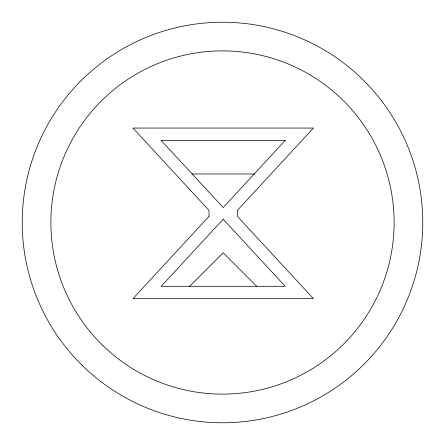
<?xml version="1.0" encoding="UTF-8"?>
<svg xmlns="http://www.w3.org/2000/svg" width="445" height="445" viewBox="0 0 445 445"><rect width="100%" height="100%" fill="white"/><g stroke="black" fill="none" stroke-linecap="round" stroke-linejoin="round"><path stroke-width="0.67" d="M189.642 286.296L223.184 252.754L256.726 286.296M192.162 173.967L254.206 173.967M209.005 216.342L132.944 298.656L313.43 298.656L237.369 216.342L237.369 210.374L313.43 128.06L132.944 128.06L209.005 210.374L209.005 216.342M285.228 140.398L223.184 207.542L161.14 140.398L285.228 140.398M223.184 219.213L161.196 286.296L285.173 286.296L223.184 219.213M82.57 365.768A200.261 200.261 0 0 0 416.537 272.051A200.261 200.261 0 0 0 168.394 29.681A200.261 200.261 0 0 0 82.57 365.768M102.584 345.276A171.62 171.62 0 0 0 388.785 264.964A171.62 171.62 0 0 0 176.131 57.266A171.62 171.62 0 0 0 102.584 345.276"/></g></svg>
